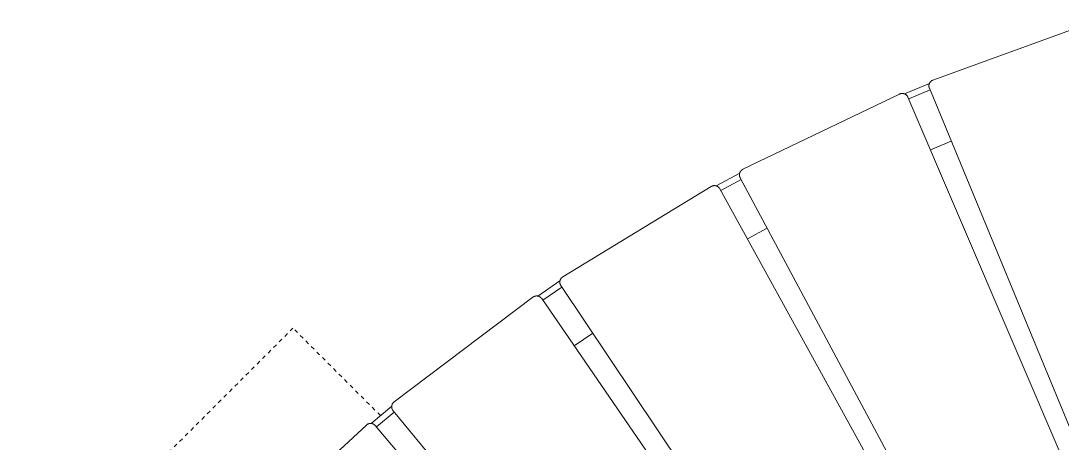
# Model space of a CAD drawing. Header units: inches. Extents: x -14 to 184, y -4 to 134.
# Drawn here: x -9.66 to 16.97, y 70.1 to 80.9 of the extents above; entities that cross this region are included whole.
import ezdxf

# ---------------------------------------------------------------- set-up
doc = ezdxf.new("R2010")
doc.units = ezdxf.units.IN
doc.linetypes.add('HIDDEN', pattern=[1.905, 1.27, -0.635])
doc.layers.add('ZANO_R', color=7, linetype='Continuous', lineweight=0)
doc.layers.add('ZANO_R_przerywana', color=250, linetype='HIDDEN', lineweight=0)

msp = doc.modelspace()

# ---------------------------------------------------------------- linework, layer by layer
at = {"layer": 'ZANO_R'}
for p, q in [((17.84475, 80.90268), (13.6652, 79.38558)), ((13.61873, 79.35903), (13.62294, 79.36239)), ((13.62294, 79.36239), (13.62725, 79.36559)), ((13.62725, 79.36559), (13.63168, 79.36864)), ((13.63168, 79.36864), (13.63621, 79.37155)), ((13.63621, 79.37155), (13.64083, 79.37429)), ((13.64083, 79.37429), (13.64554, 79.37688)), ((13.64554, 79.37688), (13.65034, 79.3793)), ((13.65034, 79.3793), (13.65522, 79.38156)), ((13.65522, 79.38156), (13.66018, 79.38366)), ((13.66018, 79.38366), (13.6652, 79.38558)), ((12.94087, 79.03237), (13.57367, 79.29838)), ((13.04551, 78.90583), (13.59088, 79.13508)), ((13.56146, 79.23649), (13.56151, 79.24187)), ((13.56158, 79.23111), (13.56146, 79.23649)), ((13.56151, 79.24187), (13.56175, 79.24724)), ((13.56189, 79.22574), (13.56158, 79.23111)), ((13.56175, 79.24724), (13.56217, 79.2526)), ((13.56239, 79.22039), (13.56189, 79.22574)), ((13.56217, 79.2526), (13.56278, 79.25794)), ((13.56307, 79.21505), (13.56239, 79.22039)), ((13.56278, 79.25794), (13.56357, 79.26326)), ((13.56392, 79.20975), (13.56307, 79.21505)), ((13.56357, 79.26326), (13.56453, 79.26855)), ((13.56496, 79.20447), (13.56392, 79.20975)), ((13.56453, 79.26855), (13.56568, 79.2738)), ((13.56618, 79.19923), (13.56496, 79.20447)), ((13.56568, 79.2738), (13.56701, 79.27901)), ((13.56758, 79.19404), (13.56618, 79.19923)), ((13.56701, 79.27901), (13.56851, 79.28418)), ((13.56915, 79.1889), (13.56758, 79.19404)), ((13.56851, 79.28418), (13.57019, 79.28928)), ((13.5709, 79.18381), (13.56915, 79.1889)), ((13.57019, 79.28928), (13.57205, 79.29433)), ((13.57211, 79.1806), (13.5709, 79.18381)), ((13.57205, 79.29433), (13.57407, 79.29931)), ((13.57339, 79.17741), (13.57211, 79.1806)), ((13.57339, 79.17741), (20.22498, 63.07932)), ((13.57407, 79.29931), (13.57626, 79.30422)), ((13.57626, 79.30422), (13.57862, 79.30906)), ((13.57862, 79.30906), (13.58115, 79.3138)), ((13.58115, 79.3138), (13.58383, 79.31846)), ((13.58383, 79.31846), (13.58667, 79.32303)), ((13.58667, 79.32303), (13.58967, 79.3275)), ((13.58967, 79.3275), (13.59281, 79.33186)), ((13.59281, 79.33186), (13.59611, 79.33611)), ((13.59611, 79.33611), (13.59954, 79.34024)), ((13.59954, 79.34024), (13.60312, 79.34426)), ((13.60312, 79.34426), (13.60683, 79.34815)), ((13.60683, 79.34815), (13.61067, 79.35191)), ((13.61067, 79.35191), (13.61464, 79.35554)), ((13.61464, 79.35554), (13.61873, 79.35903)), ((12.81453, 79.02799), (8.80632, 77.10327)), ((12.81453, 79.02799), (12.81942, 79.03023)), ((12.81942, 79.03023), (12.82438, 79.03231)), ((12.82438, 79.03231), (12.82941, 79.03422)), ((12.82941, 79.03422), (12.8345, 79.03595)), ((12.8345, 79.03595), (12.83965, 79.03751)), ((12.83965, 79.03751), (12.84484, 79.03889)), ((12.84484, 79.03889), (12.85008, 79.04009)), ((12.85008, 79.04009), (12.85536, 79.04112)), ((12.85536, 79.04112), (12.86067, 79.04196)), ((12.86067, 79.04196), (12.86601, 79.04262)), ((12.86601, 79.04262), (12.87137, 79.0431)), ((12.87137, 79.0431), (12.87673, 79.04339)), ((12.87673, 79.04339), (12.88211, 79.04351)), ((12.88211, 79.04351), (12.88749, 79.04343)), ((12.88749, 79.04343), (12.89286, 79.04318)), ((12.89286, 79.04318), (12.89822, 79.04274)), ((12.89822, 79.04274), (12.90356, 79.04212)), ((12.90356, 79.04212), (12.90888, 79.04132)), ((12.90888, 79.04132), (12.91416, 79.04033)), ((12.91416, 79.04033), (12.91941, 79.03917)), ((12.91941, 79.03917), (12.92462, 79.03783)), ((12.92462, 79.03783), (12.92978, 79.03631)), ((12.92978, 79.03631), (12.93488, 79.03461)), ((12.93488, 79.03461), (12.93992, 79.03274)), ((12.93992, 79.03274), (12.9449, 79.0307)), ((12.9449, 79.0307), (12.9498, 79.0285)), ((12.9498, 79.0285), (12.95463, 79.02612)), ((12.95463, 79.02612), (12.95937, 79.02359)), ((12.95937, 79.02359), (12.96402, 79.02089)), ((12.96402, 79.02089), (12.96858, 79.01803)), ((12.96858, 79.01803), (12.97303, 79.01502)), ((12.97303, 79.01502), (12.97739, 79.01186)), ((12.97739, 79.01186), (12.98163, 79.00856)), ((12.98163, 79.00856), (12.98575, 79.00511)), ((12.98575, 79.00511), (12.98976, 79.00152)), ((12.98976, 79.00152), (12.99364, 78.9978)), ((12.99364, 78.9978), (12.99739, 78.99395)), ((12.99739, 78.99395), (13.00101, 78.98997)), ((13.00101, 78.98997), (13.00449, 78.98587)), ((13.00449, 78.98587), (13.00783, 78.98165)), ((13.00783, 78.98165), (13.01102, 78.97733)), ((13.01102, 78.97733), (13.01406, 78.97289)), ((13.01406, 78.97289), (13.01695, 78.96836)), ((13.01695, 78.96836), (13.01968, 78.96372)), ((13.01968, 78.96372), (13.02225, 78.959)), ((13.02225, 78.959), (13.02466, 78.9542)), ((13.02612, 78.95108), (13.02466, 78.9542)), ((13.0275, 78.94794), (13.02612, 78.95108)), ((19.87527, 62.93231), (13.0275, 78.94794)), ((13.60271, 77.60263), (14.13212, 77.82517)), ((8.12066, 76.67987), (8.72391, 77.00742)), ((8.71701, 76.96072), (8.71709, 76.9661)), ((8.71709, 76.9661), (8.71734, 76.97147)), ((8.71734, 76.97147), (8.71778, 76.97683)), ((8.71778, 76.97683), (8.7184, 76.98217)), ((8.7184, 76.98217), (8.7192, 76.98749)), ((8.7192, 76.98749), (8.72019, 76.99277)), ((8.72019, 76.99277), (8.72135, 76.99802)), ((8.72135, 76.99802), (8.72269, 77.00323)), ((8.72269, 77.00323), (8.72421, 77.00839)), ((8.72421, 77.00839), (8.72591, 77.01349)), ((8.72591, 77.01349), (8.72778, 77.01853)), ((8.72778, 77.01853), (8.72982, 77.02351)), ((8.72982, 77.02351), (8.73202, 77.02841)), ((8.73202, 77.02841), (8.7344, 77.03324)), ((8.7344, 77.03324), (8.73693, 77.03798)), ((8.73693, 77.03798), (8.73963, 77.04263)), ((8.73963, 77.04263), (8.74249, 77.04719)), ((8.74249, 77.04719), (8.7455, 77.05164)), ((8.7455, 77.05164), (8.74866, 77.056)), ((8.74866, 77.056), (8.75196, 77.06024)), ((8.75196, 77.06024), (8.75541, 77.06436)), ((8.75541, 77.06436), (8.759, 77.06837)), ((8.759, 77.06837), (8.76272, 77.07225)), ((8.76272, 77.07225), (8.76657, 77.076)), ((8.76657, 77.076), (8.77055, 77.07962)), ((8.77055, 77.07962), (8.77465, 77.0831)), ((8.77465, 77.0831), (8.77887, 77.08644)), ((8.77887, 77.08644), (8.78319, 77.08963)), ((8.78319, 77.08963), (8.78763, 77.09267)), ((8.78763, 77.09267), (8.79216, 77.09556)), ((8.79216, 77.09556), (8.7968, 77.09829)), ((8.7968, 77.09829), (8.80152, 77.10086)), ((8.80152, 77.10086), (8.80632, 77.10327)), ((8.23734, 76.56435), (8.75725, 76.84664)), ((8.71713, 76.95534), (8.71701, 76.96072)), ((8.71742, 76.94998), (8.71713, 76.95534)), ((8.7179, 76.94462), (8.71742, 76.94998)), ((8.71856, 76.93928), (8.7179, 76.94462)), ((8.7194, 76.93397), (8.71856, 76.93928)), ((8.72043, 76.92869), (8.7194, 76.93397)), ((8.72163, 76.92345), (8.72043, 76.92869)), ((8.72301, 76.91826), (8.72163, 76.92345)), ((8.72457, 76.91311), (8.72301, 76.91826)), ((8.7263, 76.90802), (8.72457, 76.91311)), ((8.72821, 76.90299), (8.7263, 76.90802)), ((8.73029, 76.89803), (8.72821, 76.90299)), ((8.73253, 76.89314), (8.73029, 76.89803)), ((8.73405, 76.89006), (8.73253, 76.89314)), ((8.73564, 76.88702), (8.73405, 76.89006)), ((8.73564, 76.88702), (16.9532, 61.52916)), ((7.99538, 76.66297), (4.19815, 74.34967)), ((7.99538, 76.66297), (8.00002, 76.66569)), ((8.00002, 76.66569), (8.00475, 76.66824)), ((8.00475, 76.66824), (8.00956, 76.67064)), ((8.00956, 76.67064), (8.01446, 76.67287)), ((8.01446, 76.67287), (8.01942, 76.67493)), ((8.01942, 76.67493), (8.02446, 76.67682)), ((8.02446, 76.67682), (8.02955, 76.67854)), ((8.02955, 76.67854), (8.0347, 76.68008)), ((8.0347, 76.68008), (8.0399, 76.68145)), ((8.0399, 76.68145), (8.04515, 76.68264)), ((8.04515, 76.68264), (8.05043, 76.68365)), ((8.05043, 76.68365), (8.05574, 76.68447)), ((8.05574, 76.68447), (8.06108, 76.68512)), ((8.06108, 76.68512), (8.06644, 76.68558)), ((8.06644, 76.68558), (8.07181, 76.68586)), ((8.07181, 76.68586), (8.07719, 76.68596)), ((8.07719, 76.68596), (8.08256, 76.68587)), ((8.08256, 76.68587), (8.08793, 76.6856)), ((8.08793, 76.6856), (8.09329, 76.68515)), ((8.09329, 76.68515), (8.09863, 76.68451)), ((8.09863, 76.68451), (8.10394, 76.68369)), ((8.10394, 76.68369), (8.10923, 76.68269)), ((8.10923, 76.68269), (8.11447, 76.68151)), ((8.11447, 76.68151), (8.11968, 76.68015)), ((8.11968, 76.68015), (8.12483, 76.67862)), ((8.12483, 76.67862), (8.12993, 76.67691)), ((8.12993, 76.67691), (8.13497, 76.67502)), ((8.13497, 76.67502), (8.13994, 76.67297)), ((8.13994, 76.67297), (8.14483, 76.67075)), ((8.14483, 76.67075), (8.14965, 76.66836)), ((8.14965, 76.66836), (8.15438, 76.66581)), ((8.15438, 76.66581), (8.15903, 76.6631)), ((8.15903, 76.6631), (8.16358, 76.66023)), ((8.16358, 76.66023), (8.16802, 76.65721)), ((8.16802, 76.65721), (8.17237, 76.65403)), ((8.17237, 76.65403), (8.1766, 76.65072)), ((8.1766, 76.65072), (8.18071, 76.64726)), ((8.18071, 76.64726), (8.18471, 76.64366)), ((8.18471, 76.64366), (8.18858, 76.63992)), ((8.18858, 76.63992), (8.19232, 76.63606)), ((8.19232, 76.63606), (8.19592, 76.63207)), ((8.19592, 76.63207), (8.19939, 76.62796)), ((8.19939, 76.62796), (8.20272, 76.62373)), ((8.20272, 76.62373), (8.2059, 76.6194)), ((8.2059, 76.6194), (8.20892, 76.61495)), ((8.20892, 76.61495), (8.2118, 76.61041)), ((8.21356, 76.60746), (8.2118, 76.61041)), ((8.21525, 76.60447), (8.21356, 76.60746)), ((16.61982, 61.34815), (8.21525, 76.60447)), ((8.92123, 75.32294), (9.42591, 75.59696)), ((4.14546, 74.2969), (4.14833, 74.30145)), ((4.14833, 74.30145), (4.15135, 74.3059)), ((4.15135, 74.3059), (4.15453, 74.31024)), ((4.15453, 74.31024), (4.15784, 74.31447)), ((4.15784, 74.31447), (4.16131, 74.31859)), ((4.16131, 74.31859), (4.1649, 74.32258)), ((4.1649, 74.32258), (4.16864, 74.32645)), ((4.16864, 74.32645), (4.1725, 74.33019)), ((4.1725, 74.33019), (4.17649, 74.3338)), ((4.17649, 74.3338), (4.1806, 74.33727)), ((4.1806, 74.33727), (4.18483, 74.34059)), ((4.18483, 74.34059), (4.18916, 74.34377)), ((4.18916, 74.34377), (4.19361, 74.3468)), ((4.19361, 74.3468), (4.19815, 74.34967)), ((3.55793, 73.86027), (4.12567, 74.2461)), ((3.68551, 73.75691), (4.17481, 74.08943)), ((4.1226, 74.21506), (4.12269, 74.22044)), ((4.1227, 74.20968), (4.1226, 74.21506)), ((4.12269, 74.22044), (4.12296, 74.22581)), ((4.12298, 74.20431), (4.1227, 74.20968)), ((4.12296, 74.22581), (4.12341, 74.23117)), ((4.12344, 74.19896), (4.12298, 74.20431)), ((4.12341, 74.23117), (4.12405, 74.2365)), ((4.12409, 74.19362), (4.12344, 74.19896)), ((4.12405, 74.2365), (4.12487, 74.24182)), ((4.12491, 74.1883), (4.12409, 74.19362)), ((4.12487, 74.24182), (4.12587, 74.2471)), ((4.12592, 74.18302), (4.12491, 74.1883)), ((4.12587, 74.2471), (4.12705, 74.25235)), ((4.12711, 74.17778), (4.12592, 74.18302)), ((4.12705, 74.25235), (4.12841, 74.25755)), ((4.12848, 74.17258), (4.12711, 74.17778)), ((4.12841, 74.25755), (4.12994, 74.26271)), ((4.13002, 74.16743), (4.12848, 74.17258)), ((4.12994, 74.26271), (4.13165, 74.2678)), ((4.13174, 74.16233), (4.13002, 74.16743)), ((4.13165, 74.2678), (4.13354, 74.27284)), ((4.13363, 74.1573), (4.13174, 74.16233)), ((4.13354, 74.27284), (4.13559, 74.27781)), ((4.13569, 74.15233), (4.13363, 74.1573)), ((4.13559, 74.27781), (4.13781, 74.28271)), ((4.13792, 74.14744), (4.13569, 74.15233)), ((4.13781, 74.28271), (4.1402, 74.28753)), ((4.14032, 74.14262), (4.13792, 74.14744)), ((4.1402, 74.28753), (4.14275, 74.29226)), ((4.14287, 74.13789), (4.14032, 74.14262)), ((4.14275, 74.29226), (4.14546, 74.2969)), ((4.14559, 74.13325), (4.14287, 74.13789)), ((4.14741, 74.13034), (4.14559, 74.13325)), ((4.1493, 74.12747), (4.14741, 74.13034)), ((4.1493, 74.12747), (13.85157, 59.66171)), ((3.43495, 73.831), (-0.11375, 71.15201)), ((3.43495, 73.831), (3.43929, 73.83417)), ((3.43929, 73.83417), (3.44375, 73.83718)), ((3.44375, 73.83718), (3.4483, 73.84005)), ((3.4483, 73.84005), (3.45295, 73.84275)), ((3.45295, 73.84275), (3.45768, 73.8453)), ((3.45768, 73.8453), (3.4625, 73.84768)), ((3.4625, 73.84768), (3.4674, 73.84989)), ((3.4674, 73.84989), (3.47238, 73.85194)), ((3.47238, 73.85194), (3.47741, 73.85382)), ((3.47741, 73.85382), (3.48252, 73.85552)), ((3.48252, 73.85552), (3.48767, 73.85705)), ((3.48767, 73.85705), (3.49288, 73.8584)), ((3.49288, 73.8584), (3.49812, 73.85957)), ((3.49812, 73.85957), (3.50341, 73.86056)), ((3.50341, 73.86056), (3.50872, 73.86137)), ((3.50872, 73.86137), (3.51407, 73.862)), ((3.51407, 73.862), (3.51942, 73.86245)), ((3.51942, 73.86245), (3.52479, 73.86271)), ((3.52479, 73.86271), (3.53017, 73.8628)), ((3.53017, 73.8628), (3.53555, 73.86269)), ((3.53555, 73.86269), (3.54092, 73.8624)), ((3.54092, 73.8624), (3.54627, 73.86193)), ((3.54627, 73.86193), (3.55161, 73.86128)), ((3.55161, 73.86128), (3.55692, 73.86045)), ((3.55692, 73.86045), (3.5622, 73.85943)), ((3.5622, 73.85943), (3.56745, 73.85824)), ((3.56745, 73.85824), (3.57265, 73.85686)), ((3.57265, 73.85686), (3.5778, 73.85531)), ((3.5778, 73.85531), (3.58289, 73.85359)), ((3.58289, 73.85359), (3.58792, 73.85169)), ((3.58792, 73.85169), (3.59288, 73.84962)), ((3.59288, 73.84962), (3.59777, 73.84739)), ((3.59777, 73.84739), (3.60258, 73.84498)), ((3.60258, 73.84498), (3.60731, 73.84242)), ((3.60731, 73.84242), (3.61195, 73.83969)), ((3.61195, 73.83969), (3.61649, 73.83681)), ((3.61649, 73.83681), (3.62092, 73.83378)), ((3.62092, 73.83378), (3.62526, 73.83059)), ((3.62526, 73.83059), (3.62948, 73.82726)), ((3.62948, 73.82726), (3.63358, 73.82379)), ((3.63358, 73.82379), (3.63757, 73.82017)), ((3.63757, 73.82017), (3.64143, 73.81643)), ((3.64143, 73.81643), (3.64516, 73.81255)), ((3.64516, 73.81255), (3.64875, 73.80855)), ((3.64875, 73.80855), (3.6522, 73.80443)), ((3.6522, 73.80443), (3.65552, 73.8002)), ((3.65756, 73.79743), (3.65552, 73.8002)), ((3.65954, 73.79463), (3.65756, 73.79743)), ((13.53781, 59.44848), (3.65954, 73.79463)), ((4.48931, 72.58955), (4.96428, 72.91235)), ((-0.15853, 71.09907), (-0.15597, 71.1038)), ((-0.15597, 71.1038), (-0.15324, 71.10844)), ((-0.15324, 71.10844), (-0.15036, 71.11298)), ((-0.15036, 71.11298), (-0.14733, 71.11741)), ((-0.14733, 71.11741), (-0.14414, 71.12175)), ((-0.14414, 71.12175), (-0.14081, 71.12597)), ((-0.14081, 71.12597), (-0.13734, 71.13007)), ((-0.13734, 71.13007), (-0.13373, 71.13406)), ((-0.13373, 71.13406), (-0.12998, 71.13792)), ((-0.12998, 71.13792), (-0.12611, 71.14165)), ((-0.12611, 71.14165), (-0.12211, 71.14524)), ((-0.12211, 71.14524), (-0.11799, 71.14869)), ((-0.11799, 71.14869), (-0.11375, 71.15201)), ((-0.7022, 70.60143), (-0.17559, 71.04175)), ((-0.56498, 70.51125), (-0.11113, 70.89073)), ((-0.17635, 71.02666), (-0.17624, 71.03204)), ((-0.17627, 71.02128), (-0.17635, 71.02666)), ((-0.176, 71.01591), (-0.17627, 71.02128)), ((-0.17624, 71.03204), (-0.17596, 71.03741)), ((-0.17556, 71.01056), (-0.176, 71.01591)), ((-0.17596, 71.03741), (-0.17549, 71.04276)), ((-0.17493, 71.00521), (-0.17556, 71.01056)), ((-0.17549, 71.04276), (-0.17483, 71.0481)), ((-0.17412, 70.9999), (-0.17493, 71.00521)), ((-0.17483, 71.0481), (-0.174, 71.05341)), ((-0.17312, 70.99461), (-0.17412, 70.9999)), ((-0.174, 71.05341), (-0.17298, 71.05869)), ((-0.17195, 70.98937), (-0.17312, 70.99461)), ((-0.17298, 71.05869), (-0.17179, 71.06394)), ((-0.1706, 70.98416), (-0.17195, 70.98937)), ((-0.17179, 71.06394), (-0.17042, 71.06914)), ((-0.16907, 70.97901), (-0.1706, 70.98416)), ((-0.17042, 71.06914), (-0.16887, 71.07429)), ((-0.16737, 70.97391), (-0.16907, 70.97901)), ((-0.16887, 71.07429), (-0.16714, 71.07938)), ((-0.16549, 70.96887), (-0.16737, 70.97391)), ((-0.16714, 71.07938), (-0.16524, 71.08441)), ((-0.16345, 70.96389), (-0.16549, 70.96887)), ((-0.16524, 71.08441), (-0.16317, 71.08937)), ((-0.16123, 70.95899), (-0.16345, 70.96389)), ((-0.16317, 71.08937), (-0.16094, 71.09426)), ((-0.15885, 70.95417), (-0.16123, 70.95899)), ((-0.16094, 71.09426), (-0.15853, 71.09907)), ((-0.1563, 70.94944), (-0.15885, 70.95417)), ((-0.1536, 70.94479), (-0.1563, 70.94944)), ((-0.15074, 70.94024), (-0.1536, 70.94479)), ((-0.14772, 70.93578), (-0.15074, 70.94024)), ((-0.14455, 70.93144), (-0.14772, 70.93578)), ((-0.14245, 70.92872), (-0.14455, 70.93144)), ((-0.1403, 70.92605), (-0.14245, 70.92872)), ((-0.1403, 70.92605), (10.95074, 57.49544)), ((-0.80928, 70.57042), (-0.80492, 70.57358)), ((-0.80492, 70.57358), (-0.80046, 70.57658)), ((-0.80046, 70.57658), (-0.7959, 70.57943)), ((-0.7959, 70.57943), (-0.79125, 70.58212)), ((-0.79125, 70.58212), (-0.7865, 70.58465)), ((-0.7865, 70.58465), (-0.78167, 70.58702)), ((-0.78167, 70.58702), (-0.77677, 70.58922)), ((-0.77677, 70.58922), (-0.77179, 70.59125)), ((-0.77179, 70.59125), (-0.76675, 70.59311)), ((-0.76675, 70.59311), (-0.76164, 70.5948)), ((-0.76164, 70.5948), (-0.75648, 70.59631)), ((-0.75648, 70.59631), (-0.75127, 70.59765)), ((-0.75127, 70.59765), (-0.74602, 70.59881)), ((-0.74602, 70.59881), (-0.74073, 70.59978)), ((-0.74073, 70.59978), (-0.73541, 70.60058)), ((-0.73541, 70.60058), (-0.73007, 70.60119)), ((-0.73007, 70.60119), (-0.72471, 70.60162)), ((-0.72471, 70.60162), (-0.71934, 70.60187)), ((-0.71934, 70.60187), (-0.71396, 70.60194)), ((-0.71396, 70.60194), (-0.70859, 70.60182)), ((-0.70859, 70.60182), (-0.70322, 70.60151)), ((-0.70322, 70.60151), (-0.69786, 70.60103)), ((-0.69786, 70.60103), (-0.69253, 70.60036)), ((-0.69253, 70.60036), (-0.68722, 70.59951)), ((-0.68722, 70.59951), (-0.68194, 70.59848)), ((-0.68194, 70.59848), (-0.6767, 70.59727)), ((-0.6767, 70.59727), (-0.67151, 70.59588)), ((-0.67151, 70.59588), (-0.66636, 70.59431)), ((-0.66636, 70.59431), (-0.66127, 70.59257)), ((-0.66127, 70.59257), (-0.65625, 70.59066)), ((-0.65625, 70.59066), (-0.65129, 70.58858)), ((-0.65129, 70.58858), (-0.64641, 70.58632)), ((-0.64641, 70.58632), (-0.6416, 70.58391)), ((-0.6416, 70.58391), (-0.63688, 70.58133)), ((-0.63688, 70.58133), (-0.63226, 70.57859)), ((-0.63226, 70.57859), (-0.62773, 70.57569)), ((-0.62773, 70.57569), (-0.6233, 70.57265)), ((-0.6233, 70.57265), (-0.61897, 70.56945)), ((-0.82167, 70.5601), (-4.08674, 67.54189)), ((-0.82167, 70.5601), (-0.81766, 70.56368)), ((-0.81766, 70.56368), (-0.81353, 70.56712)), ((-0.81353, 70.56712), (-0.80928, 70.57042)), ((-0.61897, 70.56945), (-0.61476, 70.56611)), ((-0.61476, 70.56611), (-0.61067, 70.56262)), ((-0.61067, 70.56262), (-0.60669, 70.559)), ((-0.60669, 70.559), (-0.60284, 70.55524)), ((-0.60284, 70.55524), (-0.59913, 70.55135)), ((-0.59682, 70.54881), (-0.59913, 70.55135)), ((-0.59457, 70.54621), (-0.59682, 70.54881)), ((10.65971, 57.25211), (-0.59457, 70.54621))]:
    msp.add_line(p, q, dxfattribs=at)
at = {"layer": 'ZANO_R_przerywana', "ltscale": 0.05}
for p, q in [((-2.70036, 73.03948), (-9.66007, 66.07976)), ((-0.4634, 70.80252), (-2.70036, 73.03948))]:
    msp.add_line(p, q, dxfattribs=at)

doc.saveas('drawing.dxf')
